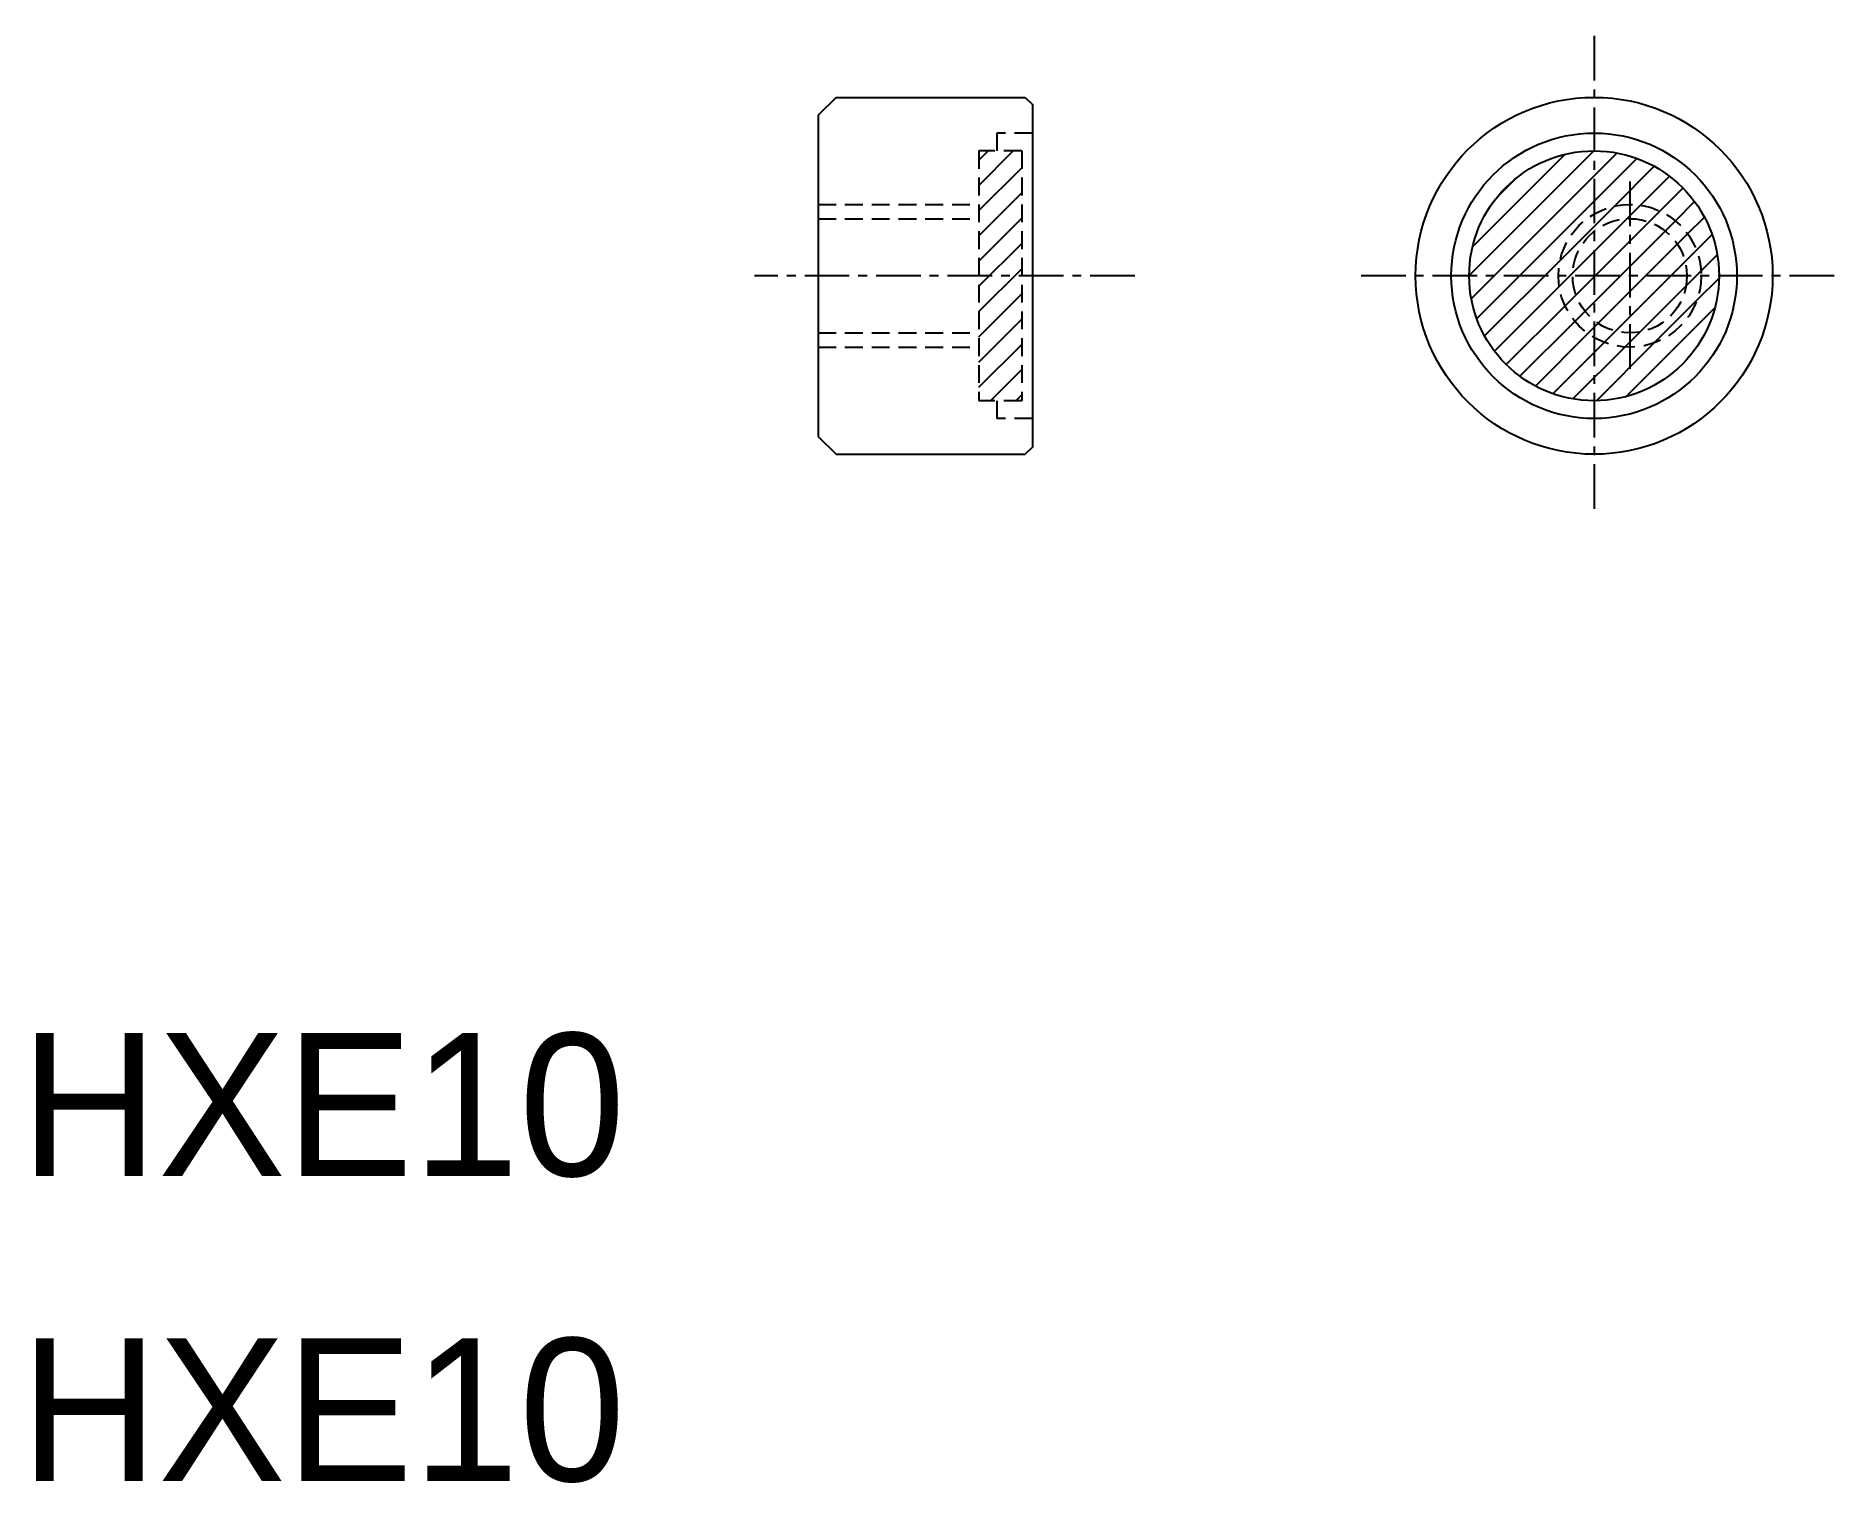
# Model space of a CAD drawing. Extents: x 122.4 to 172.7, y 163.3 to 203.9.
import ezdxf

# ---------------------------------------------------------------- set-up
doc = ezdxf.new("R2010")
doc.units = 0
doc.linetypes.add('CENTER', pattern=[2, 1.25, -0.25, 0.25, -0.25])
doc.linetypes.add('DASHED', pattern=[0.75, 0.5, -0.25])
doc.layers.get('0').update_dxf_attribs({"linetype": 'CONTINUOUS'})
doc.layers.add('CENTER', color=1, linetype='CENTER')

# ---------------------------------------------------------------- blocks, each defined once
blk = doc.blocks.new('*X6')
at = {"color": 0, "linetype": 'CONTINUOUS'}
for p, q in [((148.79, 199.702), (149.756, 200.668)), ((148.79, 200.409), (149.049, 200.668)), ((162.526, 197.175), (166.019, 200.668)), ((162.586, 196.527), (166.667, 200.608)), ((162.621, 197.977), (165.217, 200.573)), ((148.79, 198.995), (149.99, 200.195)), ((162.737, 195.971), (167.223, 200.457)), ((166.593, 199.12), (167.709, 200.236)), ((148.79, 198.288), (149.99, 199.488)), ((163.301, 199.363), (163.831, 199.893)), ((167.325, 199.145), (168.139, 199.958)), ((167.869, 198.982), (168.515, 199.628)), ((165.074, 197.601), (166.593, 199.12)), ((166.946, 198.766), (167.325, 199.145)), ((167.562, 198.675), (167.869, 198.982)), ((168.302, 198.708), (168.842, 199.247)), ((148.79, 197.581), (149.99, 198.781)), ((165.428, 197.248), (166.946, 198.766)), ((165.519, 196.632), (167.562, 198.675)), ((168.018, 198.423), (168.302, 198.708)), ((168.645, 198.343), (169.115, 198.814)), ((148.79, 196.874), (149.99, 198.074)), ((165.771, 196.176), (168.018, 198.423)), ((166.138, 195.837), (168.357, 198.056)), ((168.357, 198.056), (168.645, 198.343)), ((168.893, 197.885), (169.331, 198.322)), ((162.958, 195.485), (165.074, 197.601)), ((166.627, 195.618), (168.576, 197.567)), ((168.576, 197.567), (168.893, 197.885)), ((169.022, 197.306), (169.476, 197.76)), ((148.79, 196.167), (149.99, 197.367)), ((165.049, 196.869), (165.428, 197.248)), ((168.601, 196.886), (169.022, 197.306)), ((168.905, 196.483), (169.526, 197.103)), ((148.79, 195.459), (149.99, 196.659)), ((163.236, 195.055), (165.049, 196.869)), ((165.212, 196.325), (165.519, 196.632)), ((167.308, 195.593), (168.601, 196.886)), ((167.711, 195.289), (168.905, 196.483)), ((148.79, 194.752), (149.99, 195.952)), ((163.566, 194.679), (165.212, 196.325)), ((165.486, 195.892), (165.771, 196.176)), ((166.911, 193.781), (169.413, 196.283)), ((163.947, 194.352), (165.486, 195.892)), ((164.38, 194.079), (165.851, 195.549)), ((165.851, 195.549), (166.138, 195.837)), ((166.309, 195.301), (166.627, 195.618)), ((166.888, 195.172), (167.308, 195.593)), ((148.79, 194.045), (149.99, 195.245)), ((164.872, 193.863), (166.309, 195.301)), ((165.434, 193.718), (166.888, 195.172)), ((166.091, 193.668), (167.711, 195.289)), ((149.12, 193.668), (149.99, 194.538)), ((149.827, 193.668), (149.99, 193.831))]:
    blk.add_line(p, q, dxfattribs=at)

msp = doc.modelspace()

# ---------------------------------------------------------------- linework, layer by layer
at = {"color": 7, "linetype": 'CONTINUOUS'}
for p, q in [((144.79, 202.168), (144.29, 201.668)), ((144.79, 202.168), (150.09, 202.168)), ((150.09, 202.168), (150.29, 201.968)), ((144.29, 201.668), (144.29, 192.668)), ((150.29, 201.968), (150.29, 193.168)), ((150.29, 193.168), (150.29, 192.368)), ((144.29, 192.668), (144.79, 192.168)), ((144.79, 192.168), (150.09, 192.168)), ((150.29, 192.368), (150.09, 192.168))]:
    msp.add_line(p, q, dxfattribs=at)
at = {"color": 3, "linetype": 'DASHED'}
for p, q in [((150.29, 201.168), (149.29, 201.168)), ((149.29, 201.168), (149.29, 200.668)), ((149.99, 200.668), (148.79, 200.668)), ((148.79, 200.668), (148.79, 193.668)), ((149.99, 200.668), (149.99, 193.668)), ((144.29, 199.168), (148.79, 199.168)), ((144.29, 198.768), (148.79, 198.768)), ((144.29, 195.568), (148.79, 195.568)), ((144.29, 195.168), (148.79, 195.168)), ((149.99, 193.668), (148.79, 193.668)), ((149.29, 193.668), (149.29, 193.168)), ((150.29, 193.168), (149.29, 193.168))]:
    msp.add_line(p, q, dxfattribs=at)
at = {"color": 7, "linetype": 'CONTINUOUS'}
for radius in [5, 4, 3.5]:
    msp.add_circle((166.026, 197.168), radius, dxfattribs=at)
at = {"color": 3, "linetype": 'DASHED'}
for radius in [2, 1.6]:
    msp.add_circle((167.026, 197.168), radius, dxfattribs=at)
at = {"layer": 'CENTER', "color": 1, "linetype": 'CENTER'}
for p, q in [((166.026, 203.888), (166.026, 190.447)), ((167.026, 199.813), (167.026, 194.328)), ((153.161, 197.168), (142.509, 197.168)), ((172.747, 197.168), (159.306, 197.168))]:
    msp.add_line(p, q, dxfattribs=at)

# ---------------------------------------------------------------- block references
at = {"color": 3, "linetype": 'CONTINUOUS'}
msp.add_blockref('*X6', (0, 0), dxfattribs=at)

# ---------------------------------------------------------------- texts
at = {"color": 7, "linetype": 'CONTINUOUS'}
for p in [(121.938, 171.947), (121.938, 163.398)]:
    msp.add_text('HXE10', height=4, dxfattribs=at).set_placement(p)

doc.saveas('drawing.dxf')
